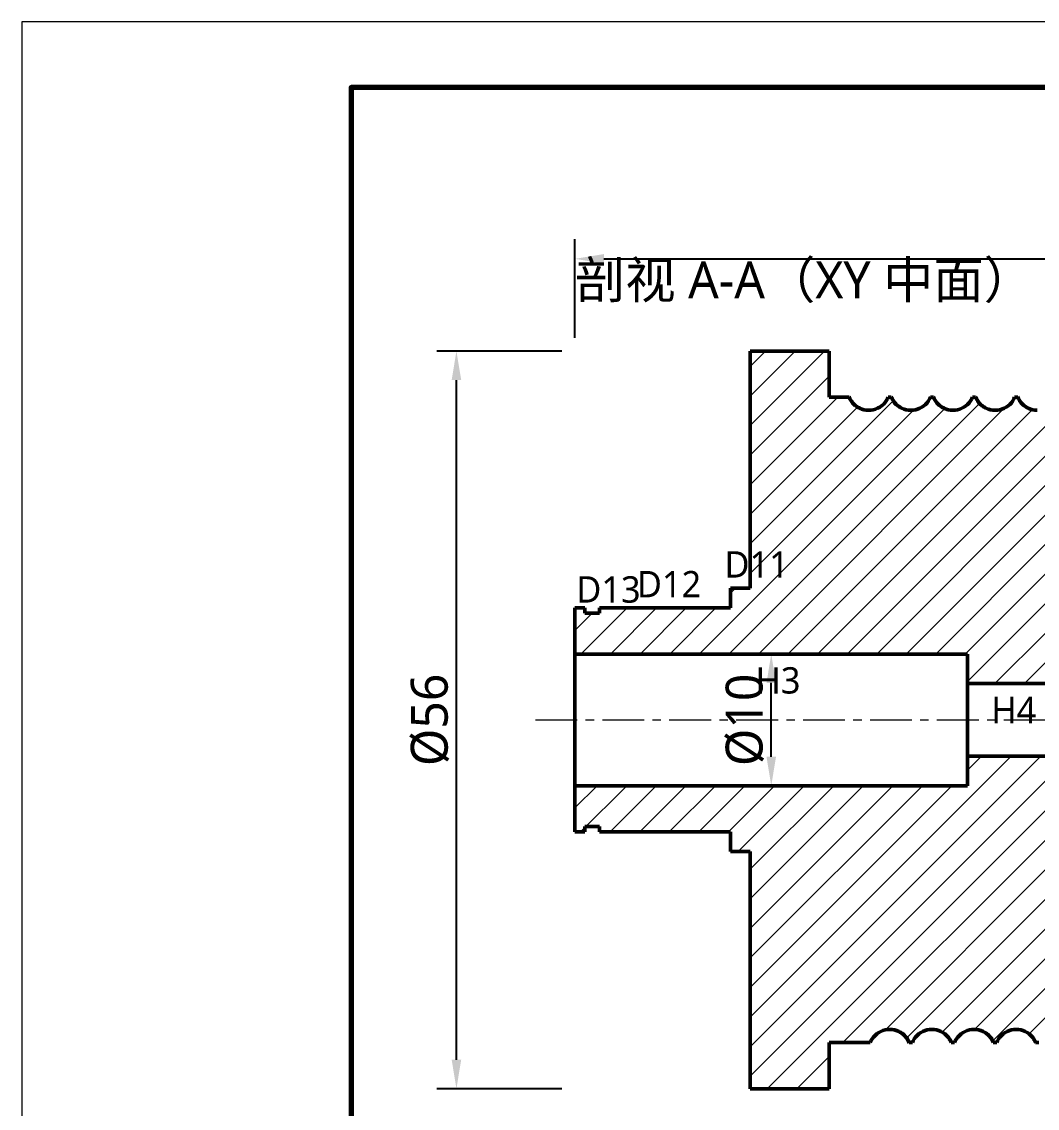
# Model space of a CAD drawing. Header units: millimetres. Extents: x 0 to 420, y 0 to 297.
# Drawn here: x 0 to 77.1, y 214.5 to 297 of the extents above; entities that cross this region are included whole.
import ezdxf

# ---------------------------------------------------------------- set-up
doc = ezdxf.new("R2010")
doc.units = ezdxf.units.MM
doc.linetypes.add('CENTER', pattern=[5.08, 3.175, -0.635, 0.635, -0.635])
for name, color, linetype, lineweight in [('CENTER', 1, 'CENTER', 18), ('DIM', 3, 'CONTINUOUS', 18), ('FRAME', 7, 'CONTINUOUS', 70), ('HATCH', 8, 'CONTINUOUS', 13), ('TEXT', 7, 'CONTINUOUS', 25), ('VISIBLE', 7, 'CONTINUOUS', 50)]:
    doc.layers.add(name, color=color, linetype=linetype, lineweight=lineweight)
doc.styles.add('CJK', font='NotoSansCJK-Regular.ttc')
doc.dimstyles.new('GB', dxfattribs={"dimtxt": 2.8, "dimasz": 2.2, "dimexe": 1.5, "dimexo": 1, "dimgap": 0.6, "dimtad": 1, "dimlfac": 100, "dimzin": 12, "dimdsep": 46, "dimtxsty": 'CJK', "dimcen": 2.5, "dimazin": 3, "dimtfac": 0.5, "dimtmove": 2, "dimatfit": 3})

msp = doc.modelspace()

# ---------------------------------------------------------------- hatches: boundary and pattern name
at = {"layer": 'HATCH'}
h = msp.add_hatch(dxfattribs=at)
h.set_pattern_fill('ANSI31', scale=0.5)
h.paths.add_polyline_path([(131.5, 272), (130.77944, 272), (130.05887, 272), (129.33831, 272), (128.61774, 272), (128.5, 271.39718), (128.5, 270.67661), (128.5, 269.95605), (128.5, 269.23548), (128.5, 268.51492), (127.79435, 268.5), (127.07379, 268.5), (126.47786, 268.30012), (125.99152, 267.77764), (125.32619, 267.51892), (124.61444, 267.57561), (123.99814, 267.93656), (123.58067, 268.5), (123.1098, 268.06073), (122.53574, 267.6359), (121.8342, 267.50333), (121.14502, 267.68932), (120.60554, 268.15672), (120.14051, 268.41872), (119.69987, 267.85679), (119.05834, 267.54257), (118.34372, 267.53913), (117.69956, 267.84848), (117.25447, 268.40713), (116.79185, 268.16691), (116.256, 267.69534), (115.56832, 267.50403), (114.86587, 267.63114), (114.28866, 268.05142), (113.82187, 268.5), (113.40129, 267.94486), (112.78761, 267.57905), (112.07617, 267.51684), (111.40876, 267.77043), (110.91837, 268.28916), (110.46558, 268.27895), (109.9714, 267.76372), (109.30205, 267.5149), (108.59089, 267.58225), (107.9798, 267.95274), (107.55619, 268.5), (107.09319, 268.04275), (106.51306, 267.62671), (105.80976, 267.50468), (105.12348, 267.70094), (104.59101, 268.17641), (104.13063, 268.39633), (103.68139, 267.84074), (103.03455, 267.53696), (102.32017, 267.54577), (101.68108, 267.86453), (101.24459, 268.42952), (100.77732, 268.14722), (100.23446, 267.68371), (99.54388, 267.50268), (98.84318, 267.64033), (98.27206, 268.0694), (97.7974, 268.5), (97.38281, 267.92882), (96.76406, 267.5724), (96.05203, 267.52086), (95.38863, 267.78435), (94.90609, 268.31033), (94.45329, 268.25778), (93.95127, 267.7498), (93.27791, 267.51088), (92.56767, 267.58988), (91.9632, 267.97072), (91.53172, 268.5), (91.07659, 268.02477), (90.49038, 267.61751), (89.78533, 267.50602), (89.10194, 267.71257), (88.57648, 268.1961), (88.1207, 268.37397), (87.66174, 267.8262), (87.01041, 267.53294), (86.29661, 267.55242), (85.66261, 267.88058), (85.2347, 268.45191), (84.76279, 268.12753), (84.21293, 267.67208), (83.51945, 267.50134), (82.8205, 267.64952), (82.25623, 268.08802), (81.77499, 268.49683), (81.36433, 267.91277), (80.74051, 267.56575), (80.02789, 267.52488), (79.36851, 267.79827), (78.89381, 268.3315), (78.44101, 268.23661), (77.93113, 267.7359), (77.25357, 267.50872), (76.54499, 267.59907), (75.94659, 267.9887), (75.50725, 268.5), (75.05998, 268.00679), (74.4677, 267.60832), (73.76089, 267.50737), (73.08041, 267.7242), (72.56194, 268.21579), (72.10842, 268.3528), (71.64161, 267.81228), (70.98627, 267.52892), (70.27306, 267.55907), (69.64413, 267.89662), (69.22482, 268.4743), (68.74826, 268.10783), (68.19139, 267.66046), (67.49501, 267.49999), (66.79861, 267.66038), (66.2417, 268.10771), (65.76511, 268.47444), (65.34585, 267.89672), (64.71695, 267.55911), (64.00375, 267.5289), (63.34838, 267.8122), (62.88152, 268.35267), (62.25533, 268.5), (61.53476, 268.5), (61.3, 268.9858), (61.3, 269.70637), (61.3, 270.42693), (61.3, 271.1475), (61.3, 271.86806), (60.71138, 272), (59.99081, 272), (59.27025, 272), (58.54968, 272), (57.82912, 272), (57.10855, 272), (56.38799, 272), (55.66742, 272), (55.3, 271.64686), (55.3, 270.92629), (55.3, 270.20573), (55.3, 269.48516), (55.3, 268.7646), (55.3, 268.04403), (55.3, 267.32347), (55.3, 266.6029), (55.3, 265.88234), (55.3, 265.16177), (55.3, 264.44121), (55.3, 263.72064), (55.3, 263.00008), (55.3, 262.27951), (55.3, 261.55895), (55.3, 260.83838), (55.3, 260.11782), (55.3, 259.39725), (55.3, 258.67669), (55.3, 257.95612), (55.3, 257.23556), (55.3, 256.51499), (55.3, 255.79443), (55.3, 255.07387), (55.3, 254.3533), (54.93274, 254), (54.21217, 254), (53.8, 253.69161), (53.8, 252.97104), (53.55048, 252.5), (52.82991, 252.5), (52.10935, 252.5), (51.38878, 252.5), (50.66822, 252.5), (49.94765, 252.5), (49.22709, 252.5), (48.50652, 252.5), (47.78596, 252.5), (47.06539, 252.5), (46.34483, 252.5), (45.62426, 252.5), (44.9037, 252.5), (44.18313, 252.5), (43.85, 252.11257), (43.142, 252.1), (42.75, 252.42856), (42.10087, 252.5), (42, 251.88031), (42, 251.15974), (42, 250.43918), (42, 249.71861), (42.00195, 249), (42.72251, 249), (43.44308, 249), (44.16364, 249), (44.88421, 249), (45.60477, 249), (46.32534, 249), (47.0459, 249), (47.76647, 249), (48.48703, 249), (49.2076, 249), (49.92816, 249), (50.64873, 249), (51.36929, 249), (52.08986, 249), (52.81042, 249), (53.53099, 249), (54.25155, 249), (54.97212, 249), (55.69268, 249), (56.41325, 249), (57.13381, 249), (57.85438, 249), (58.57494, 249), (59.29551, 249), (60.01607, 249), (60.73664, 249), (61.4572, 249), (62.17777, 249), (62.89833, 249), (63.6189, 249), (64.33946, 249), (65.06002, 249), (65.78059, 249), (66.50115, 249), (67.22172, 249), (67.94228, 249), (68.66285, 249), (69.38341, 249), (70.10398, 249), (70.82454, 249), (71.54511, 249), (71.8, 248.53433), (71.8, 247.81376), (71.8, 247.0932), (72.17737, 246.75), (72.89793, 246.75), (73.6185, 246.75), (74.33906, 246.75), (75.05963, 246.75), (75.78019, 246.75), (76.50076, 246.75), (77.22132, 246.75), (77.8, 246.89189), (77.8, 247.61245), (77.8, 248.33302), (77.8, 249.05358), (77.8, 249.77415), (77.8, 250.49471), (77.8, 251.21528), (77.8, 251.93584), (77.8, 252.6564), (77.8, 253.37697), (77.8, 254.09753), (77.8, 254.8181), (77.8, 255.53866), (77.8, 256.25923), (77.8, 256.97979), (77.8, 257.70036), (77.8, 258.42092), (77.8, 259.14149), (77.8, 259.86205), (77.8, 260.58262), (77.8, 261.30318), (77.82375, 262), (78.54431, 262), (79.26488, 262), (79.98544, 262), (80.70601, 262), (81.42657, 262), (82.14714, 262), (82.8677, 262), (83.58827, 262), (84.30883, 262), (85.0294, 262), (85.74996, 262), (86.47053, 262), (87.19109, 262), (87.91166, 262), (88.63222, 262), (89.35278, 262), (90.07335, 262), (90.79391, 262), (91.51448, 262), (92.23504, 262), (92.95561, 262), (93.67617, 262), (94.39674, 262), (95.1173, 262), (95.83787, 262), (96.55843, 262), (97.279, 262), (97.99956, 262), (98.72013, 262), (99.44069, 262), (100.16126, 262), (100.88182, 262), (101.60239, 262), (102.32295, 262), (103.04352, 262), (103.76408, 262), (104.48465, 262), (105.20521, 262), (105.92578, 262), (106.64634, 262), (107.36691, 262), (108.08747, 262), (108.80804, 262), (109.5286, 262), (110.24917, 262), (110.96973, 262), (111.69029, 262), (112.41086, 262), (113.13142, 262), (113.85199, 262), (114.57255, 262), (115.29312, 262), (116.01368, 262), (116.73425, 262), (117.45481, 262), (118.17538, 262), (118.89594, 262), (119.61651, 262), (120.33707, 262), (121.05764, 262), (121.7782, 262), (122.49877, 262), (123.21933, 262), (123.81, 261.8701), (123.81, 261.14954), (123.81, 260.42897), (123.81, 259.70841), (123.81, 258.98784), (123.81, 258.26728), (123.81, 257.54671), (123.81, 256.82615), (123.81, 256.10558), (124.42498, 256), (125.14555, 256), (125.86611, 256), (126.58667, 256), (127.30724, 256), (128.0278, 256), (128.74837, 256), (129.46893, 256), (130.1895, 256), (130.91006, 256), (131.63063, 256), (132.35119, 256), (133.07176, 256), (133.79232, 256), (134.51289, 256), (135.23345, 256), (135.95402, 256), (136.67458, 256), (137.39515, 256), (138.11571, 256), (138.83628, 256), (139.55684, 256), (140.27741, 256), (140.99797, 256), (141.71854, 256), (142.3, 256.1391), (142.3, 256.85967), (142.3, 257.58023), (142.3, 258.3008), (142.3, 259.02136), (142.3, 259.74193), (142.3, 260.46249), (142.3, 261.18306), (142.3, 261.90362), (142.3, 262.62418), (142.3, 263.34475), (142.23469, 264), (141.51412, 264), (140.79356, 264), (140.07299, 264), (139.35243, 264), (138.63186, 264), (137.9113, 264), (137.19073, 264), (136.47017, 264), (135.7496, 264), (135.02904, 264), (134.30847, 264), (133.58791, 264), (132.86734, 264), (132.14678, 264), (131.5, 264.07379), (131.5, 264.79435), (131.5, 265.51492), (131.5, 266.23548), (131.5, 266.95605), (131.5, 267.67661), (131.5, 268.39718), (131.5, 269.11774), (131.5, 269.83831), (131.5, 270.55887), (131.5, 271.27944), (131.5, 272)])
h = msp.add_hatch(dxfattribs=at)
h.set_pattern_fill('ANSI31', scale=0.5)
h.paths.add_polyline_path([(128.5, 216), (129.22057, 216), (129.94114, 216), (130.6617, 216), (131.38227, 216), (131.5, 216.60284), (131.5, 217.32341), (131.5, 218.04398), (131.5, 218.76454), (131.5, 219.48511), (131.5, 220.20568), (131.5, 220.92625), (131.5, 221.64681), (131.5, 222.36738), (131.5, 223.08795), (131.5, 223.80852), (132.02909, 224), (132.74965, 224), (133.47022, 224), (134.19079, 224), (134.91136, 224), (135.63193, 224), (136.35249, 224), (137.07306, 224), (137.79363, 224), (138.5142, 224), (139.23476, 224), (139.95533, 224), (140.6759, 224), (141.39647, 224), (142.11704, 224), (142.3, 224.5376), (142.3, 225.25817), (142.3, 225.97874), (142.3, 226.69931), (142.3, 227.41988), (142.3, 228.14044), (142.3, 228.86101), (142.3, 229.58158), (142.3, 230.30215), (142.3, 231.02271), (142.3, 231.74328), (141.83615, 232), (141.11558, 232), (140.39501, 232), (139.67445, 232), (138.95388, 232), (138.23331, 232), (137.51274, 232), (136.79217, 232), (136.07161, 232), (135.35104, 232), (134.63047, 232), (133.9099, 232), (133.18934, 232), (132.46877, 232), (131.7482, 232), (131.02763, 232), (130.30706, 232), (129.5865, 232), (128.86593, 232), (128.14536, 232), (127.42479, 232), (126.70422, 232), (125.98366, 232), (125.26309, 232), (124.54252, 232), (123.82195, 232), (123.81, 231.29139), (123.81, 230.57082), (123.81, 229.85025), (123.81, 229.12968), (123.81, 228.40911), (123.81, 227.68855), (123.81, 226.96798), (123.81, 226.24741), (123.33684, 226), (122.61627, 226), (121.89571, 226), (121.17514, 226), (120.45457, 226), (119.734, 226), (119.01344, 226), (118.29287, 226), (117.5723, 226), (116.85173, 226), (116.13116, 226), (115.4106, 226), (114.69003, 226), (113.96946, 226), (113.24889, 226), (112.52832, 226), (111.80776, 226), (111.08719, 226), (110.36662, 226), (109.64605, 226), (108.92549, 226), (108.20492, 226), (107.48435, 226), (106.76378, 226), (106.04321, 226), (105.32265, 226), (104.60208, 226), (103.88151, 226), (103.16094, 226), (102.44037, 226), (101.71981, 226), (100.99924, 226), (100.27867, 226), (99.5581, 226), (98.83754, 226), (98.11697, 226), (97.3964, 226), (96.67583, 226), (95.95526, 226), (95.2347, 226), (94.51413, 226), (93.79356, 226), (93.07299, 226), (92.35242, 226), (91.63186, 226), (90.91129, 226), (90.19072, 226), (89.47015, 226), (88.74959, 226), (88.02902, 226), (87.30845, 226), (86.58788, 226), (85.86731, 226), (85.14675, 226), (84.42618, 226), (83.70561, 226), (82.98504, 226), (82.26447, 226), (81.54391, 226), (80.82334, 226), (80.10277, 226), (79.3822, 226), (78.66164, 226), (77.94107, 226), (77.8, 226.5795), (77.8, 227.30007), (77.8, 228.02064), (77.8, 228.7412), (77.8, 229.46177), (77.8, 230.18234), (77.8, 230.90291), (77.8, 231.62348), (77.8, 232.34404), (77.8, 233.06461), (77.8, 233.78518), (77.8, 234.50575), (77.8, 235.22631), (77.8, 235.94688), (77.8, 236.66745), (77.8, 237.38802), (77.8, 238.10859), (77.8, 238.82915), (77.8, 239.54972), (77.8, 240.27029), (77.8, 240.99086), (77.33857, 241.25), (76.61801, 241.25), (75.89744, 241.25), (75.17687, 241.25), (74.4563, 241.25), (73.73574, 241.25), (73.01517, 241.25), (72.2946, 241.25), (71.8, 241.02403), (71.8, 240.30346), (71.8, 239.5829), (71.66233, 239), (70.94176, 239), (70.22119, 239), (69.50062, 239), (68.78006, 239), (68.05949, 239), (67.33892, 239), (66.61835, 239), (65.89779, 239), (65.17722, 239), (64.45665, 239), (63.73608, 239), (63.01551, 239), (62.29495, 239), (61.57438, 239), (60.85381, 239), (60.13324, 239), (59.41267, 239), (58.69211, 239), (57.97154, 239), (57.25097, 239), (56.5304, 239), (55.80984, 239), (55.08927, 239), (54.3687, 239), (53.64813, 239), (52.92756, 239), (52.207, 239), (51.48643, 239), (50.76586, 239), (50.04529, 239), (49.32472, 239), (48.60416, 239), (47.88359, 239), (47.16302, 239), (46.44245, 239), (45.72189, 239), (45.00132, 239), (44.28075, 239), (43.56018, 239), (42.83961, 239), (42.11905, 239), (42, 238.39848), (42, 237.67791), (42, 236.95734), (42, 236.23677), (42, 235.51621), (42.70436, 235.5), (43.02493, 235.9), (43.7455, 235.9), (44.06606, 235.5), (44.78663, 235.5), (45.5072, 235.5), (46.22777, 235.5), (46.94834, 235.5), (47.6689, 235.5), (48.38947, 235.5), (49.11004, 235.5), (49.83061, 235.5), (50.55118, 235.5), (51.27174, 235.5), (51.99231, 235.5), (52.71288, 235.5), (53.43345, 235.5), (53.8, 235.14599), (53.8, 234.42542), (54.09515, 234), (54.81572, 234), (55.3, 233.76371), (55.3, 233.04315), (55.3, 232.32258), (55.3, 231.60201), (55.3, 230.88144), (55.3, 230.16087), (55.3, 229.44031), (55.3, 228.71974), (55.3, 227.99917), (55.3, 227.2786), (55.3, 226.55804), (55.3, 225.83747), (55.3, 225.1169), (55.3, 224.39633), (55.3, 223.67576), (55.3, 222.9552), (55.3, 222.23463), (55.3, 221.51406), (55.3, 220.79349), (55.3, 220.07292), (55.3, 219.35236), (55.3, 218.63179), (55.3, 217.91122), (55.3, 217.19065), (55.3, 216.47009), (55.55048, 216), (56.27105, 216), (56.99162, 216), (57.71219, 216), (58.43275, 216), (59.15332, 216), (59.87389, 216), (60.59446, 216), (61.3, 216.01503), (61.3, 216.73559), (61.3, 217.45616), (61.3, 218.17673), (61.3, 218.8973), (61.41786, 219.5), (62.13843, 219.5), (62.859, 219.5), (63.57957, 219.5), (64.30014, 219.5), (64.74175, 220.0061), (65.33838, 220.39829), (66.04645, 220.49172), (66.72485, 220.26754), (67.23744, 219.7696), (67.6902, 219.66234), (68.1626, 220.19769), (68.82081, 220.47399), (69.5336, 220.43624), (70.15892, 220.09198), (70.5721, 219.50977), (71.05194, 219.90622), (71.61381, 220.34781), (72.31224, 220.49911), (73.00658, 220.33139), (73.55851, 219.87833), (74.03177, 219.54149), (74.45712, 220.11471), (75.08962, 220.44565), (75.80325, 220.46829), (76.45577, 220.17797), (76.91706, 219.63235), (77.37213, 219.79806), (77.89551, 220.284), (78.57803, 220.49362), (79.28361, 220.38528), (79.87164, 219.98064), (80.32439, 219.5), (80.75821, 220.02392), (81.36086, 220.40741), (82.07066, 220.49037), (82.74523, 220.25443), (83.24961, 219.74862), (83.70237, 219.68332), (84.18255, 220.21149), (84.84473, 220.47797), (85.55695, 220.42965), (86.17723, 220.07607), (86.58998, 219.5), (87.06701, 219.92518), (87.63629, 220.35692), (88.33646, 220.49777), (89.02792, 220.31987), (89.57291, 219.85881), (90.04156, 219.56368), (90.47543, 220.13061), (91.11297, 220.45224), (91.82718, 220.46431), (92.47572, 220.16417), (92.92761, 219.61055), (93.38654, 219.81758), (93.91686, 220.29553), (94.60225, 220.49495), (95.30609, 220.37617), (95.88809, 219.96282), (96.34865, 219.5), (96.77466, 220.04174), (97.38361, 220.41574), (98.09459, 220.48639), (98.76518, 220.24063), (99.26178, 219.72764), (99.71454, 219.7043), (100.2025, 220.22528), (100.86866, 220.48196), (101.58029, 220.42307), (102.19555, 220.06017), (102.61424, 219.5), (103.08347, 219.943), (103.65877, 220.36603), (104.36068, 220.49644), (105.04927, 220.30834), (105.58731, 219.83929), (106.05136, 219.58587), (106.49375, 220.14651), (107.13631, 220.45883), (107.85093, 220.45957), (108.49406, 220.1483), (108.93741, 219.58836), (109.40094, 219.8371), (109.9382, 220.30705), (110.62647, 220.49629), (111.32857, 220.36705), (111.90455, 219.945), (112.3729, 219.5), (112.79226, 220.05838), (113.40695, 220.42233), (114.11852, 220.48241), (114.78513, 220.22683), (115.27395, 219.70665), (115.72672, 219.72528), (116.22245, 220.23908), (116.89259, 220.48594), (117.60364, 220.41648), (118.21335, 220.04374), (118.63849, 219.5), (119.09992, 219.96082), (119.68125, 220.37514), (120.3849, 220.4951), (121.07061, 220.29682), (121.60171, 219.81977), (122.06115, 219.60806), (122.51206, 220.16242), (123.16, 220.46386), (123.87428, 220.45298), (124.51238, 220.1324), (124.9472, 219.56617), (125.41534, 219.85662), (125.95955, 220.31857), (126.65069, 220.49762), (127.35105, 220.35794), (127.92101, 219.92718), (128.39716, 219.5), (128.5, 218.88227), (128.5, 218.1617), (128.5, 217.44114), (128.5, 216.72057), (128.5, 216)])

# ---------------------------------------------------------------- linework, layer by layer
at = {"layer": 'CENTER'}
msp.add_line((39, 244), (145.3, 244), dxfattribs=at)
at = {"layer": 'FRAME', "lineweight": 18}
msp.add_lwpolyline([(0, 0), (420, 0), (420, 297), (0, 297)], close=True, dxfattribs=at)
at = {"layer": 'FRAME'}
msp.add_lwpolyline([(25, 5), (415, 5), (415, 292), (25, 292)], close=True, dxfattribs=at)
at = {"layer": 'VISIBLE'}
for points in [[(55.3, 272), (61.3, 272)], [(55.3, 272), (55.3, 254)], [(61.3, 272), (61.3, 268.5)], [(61.3, 268.5), (62.81348, 268.5)], [(62.81348, 268.5), (62.83744, 268.47289)], [(62.81348, 268.5), (62.86892, 268.3744)], [(62.84721, 268.45077), (62.83744, 268.47289)], [(62.84721, 268.45077), (62.88964, 268.35985)], [(62.86892, 268.3744), (62.88964, 268.35985)], [(62.86892, 268.3744), (62.9572, 268.22223)], [(62.88964, 268.35985), (62.89668, 268.34898)], [(62.91998, 268.30222), (62.89668, 268.34898)], [(62.91998, 268.30222), (62.97434, 268.21416)], [(62.9572, 268.22223), (62.97434, 268.21416)], [(62.9572, 268.22223), (63.06165, 268.08066)], [(62.97434, 268.21416), (62.97963, 268.20898)], [(63.02428, 268.14117), (62.97963, 268.20898)], [(63.02428, 268.14117), (63.07331, 268.07435)], [(63.06165, 268.08066), (63.07331, 268.07435)], [(63.06165, 268.08066), (63.18102, 267.95142)], [(65.40884, 267.95142), (65.52821, 268.08066)], [(65.52821, 268.08066), (65.63267, 268.22223)], [(65.63267, 268.22223), (65.72095, 268.3744)], [(65.72095, 268.3744), (65.77639, 268.5)], [(65.77639, 268.5), (66.01348, 268.5)], [(66.01348, 268.5), (66.03744, 268.47289)], [(66.01348, 268.5), (66.06892, 268.3744)], [(66.04721, 268.45077), (66.03744, 268.47289)], [(66.04721, 268.45077), (66.08964, 268.35985)], [(66.06892, 268.3744), (66.08964, 268.35985)], [(66.06892, 268.3744), (66.1572, 268.22223)], [(66.08964, 268.35985), (66.09668, 268.34898)], [(66.11998, 268.30222), (66.09668, 268.34898)], [(66.11998, 268.30222), (66.17434, 268.21416)], [(66.1572, 268.22223), (66.17434, 268.21416)], [(66.1572, 268.22223), (66.26165, 268.08066)], [(66.17434, 268.21416), (66.17963, 268.20898)], [(66.22428, 268.14117), (66.17963, 268.20898)], [(66.22428, 268.14117), (66.27331, 268.07435)], [(66.26165, 268.08066), (66.27331, 268.07435)], [(66.26165, 268.08066), (66.38102, 267.95142)], [(68.60884, 267.95142), (68.72821, 268.08066)], [(68.72821, 268.08066), (68.83267, 268.22223)], [(68.83267, 268.22223), (68.92095, 268.3744)], [(68.92095, 268.3744), (68.97639, 268.5)], [(68.97639, 268.5), (69.21348, 268.5)], [(69.21348, 268.5), (69.23744, 268.47289)], [(69.21348, 268.5), (69.26892, 268.3744)], [(69.24721, 268.45077), (69.23744, 268.47289)], [(69.24721, 268.45077), (69.28964, 268.35985)], [(69.26892, 268.3744), (69.28964, 268.35985)], [(69.26892, 268.3744), (69.3572, 268.22223)], [(69.28964, 268.35985), (69.29668, 268.34898)], [(69.31998, 268.30222), (69.29668, 268.34898)], [(69.31998, 268.30222), (69.37434, 268.21416)], [(69.3572, 268.22223), (69.37434, 268.21416)], [(69.3572, 268.22223), (69.46165, 268.08066)], [(69.37434, 268.21416), (69.37963, 268.20898)], [(69.42428, 268.14117), (69.37963, 268.20898)], [(69.42428, 268.14117), (69.47331, 268.07435)], [(69.46165, 268.08066), (69.47331, 268.07435)], [(69.46165, 268.08066), (69.58102, 267.95142)], [(71.80884, 267.95142), (71.92821, 268.08066)], [(71.92821, 268.08066), (72.03267, 268.22223)], [(72.03267, 268.22223), (72.12095, 268.3744)], [(72.12095, 268.3744), (72.17639, 268.5)], [(72.17639, 268.5), (72.41348, 268.5)], [(72.41348, 268.5), (72.43744, 268.47289)], [(72.41348, 268.5), (72.46892, 268.3744)], [(72.44721, 268.45077), (72.43744, 268.47289)], [(72.44721, 268.45077), (72.48964, 268.35985)], [(72.46892, 268.3744), (72.48964, 268.35985)], [(72.46892, 268.3744), (72.5572, 268.22223)], [(72.48964, 268.35985), (72.49668, 268.34898)], [(72.51998, 268.30222), (72.49668, 268.34898)], [(72.51998, 268.30222), (72.57434, 268.21416)], [(72.5572, 268.22223), (72.57434, 268.21416)], [(72.5572, 268.22223), (72.66165, 268.08066)], [(72.57434, 268.21416), (72.57963, 268.20898)], [(72.62428, 268.14117), (72.57963, 268.20898)], [(72.62428, 268.14117), (72.67331, 268.07435)], [(72.66165, 268.08066), (72.67331, 268.07435)], [(72.66165, 268.08066), (72.78102, 267.95142)], [(75.00884, 267.95142), (75.12821, 268.08066)], [(75.12821, 268.08066), (75.23267, 268.22223)], [(75.23267, 268.22223), (75.32095, 268.3744)], [(75.32095, 268.3744), (75.37639, 268.5)], [(75.37639, 268.5), (75.61348, 268.5)], [(75.61348, 268.5), (75.63744, 268.47289)], [(75.61348, 268.5), (75.66892, 268.3744)], [(75.64721, 268.45077), (75.63744, 268.47289)], [(75.64721, 268.45077), (75.68964, 268.35985)], [(75.66892, 268.3744), (75.68964, 268.35985)], [(75.66892, 268.3744), (75.7572, 268.22223)], [(75.68964, 268.35985), (75.69668, 268.34898)], [(75.71998, 268.30222), (75.69668, 268.34898)], [(75.71998, 268.30222), (75.77434, 268.21416)], [(75.7572, 268.22223), (75.77434, 268.21416)], [(75.7572, 268.22223), (75.86165, 268.08066)], [(75.77434, 268.21416), (75.77963, 268.20898)], [(75.82428, 268.14117), (75.77963, 268.20898)], [(75.82428, 268.14117), (75.87331, 268.07435)], [(75.86165, 268.08066), (75.87331, 268.07435)], [(75.86165, 268.08066), (75.98102, 267.95142)], [(63.14516, 267.99658), (63.07331, 268.07435)], [(63.14516, 267.99658), (63.19042, 267.94734)], [(63.18102, 267.95142), (63.19042, 267.94734)], [(63.18102, 267.95142), (63.31386, 267.83607)], [(63.28072, 267.86893), (63.19042, 267.94734)], [(63.28072, 267.86893), (63.32138, 267.83347)], [(63.31386, 267.83607), (63.32138, 267.83347)], [(63.31386, 267.83607), (63.45855, 267.736)], [(63.42909, 267.75898), (63.32138, 267.83347)], [(63.42909, 267.75898), (63.46445, 267.7344)], [(63.45855, 267.736), (63.46445, 267.7344)], [(63.45855, 267.736), (63.61336, 267.65242)], [(63.58831, 267.66754), (63.46445, 267.7344)], [(63.58831, 267.66754), (63.6178, 267.65152)], [(63.61336, 267.65242), (63.6178, 267.65152)], [(63.61336, 267.65242), (63.77641, 267.58634)], [(63.75635, 267.59537), (63.6178, 267.65152)], [(63.75635, 267.59537), (63.77951, 267.5859)], [(63.77641, 267.58634), (63.77951, 267.5859)], [(63.77641, 267.58634), (63.94573, 267.53856)], [(63.9311, 267.54312), (63.77951, 267.5859)], [(63.9311, 267.54312), (63.94756, 267.53841)], [(63.94573, 267.53856), (63.94756, 267.53841)], [(63.94573, 267.53856), (64.11927, 267.50966)], [(64.11038, 267.51129), (63.94756, 267.53841)], [(64.11038, 267.51129), (64.11987, 267.50964)], [(64.11927, 267.50966), (64.11987, 267.50964)], [(64.11927, 267.50966), (64.29493, 267.49999)], [(64.29197, 267.50017), (64.11987, 267.50964)], [(64.29493, 267.49999), (64.4706, 267.50966)], [(64.4706, 267.50966), (64.64414, 267.53856)], [(64.64414, 267.53856), (64.81345, 267.58634)], [(64.81345, 267.58634), (64.9765, 267.65242)], [(64.9765, 267.65242), (65.13131, 267.736)], [(65.13131, 267.736), (65.27601, 267.83607)], [(65.27601, 267.83607), (65.40884, 267.95142)], [(66.34516, 267.99658), (66.27331, 268.07435)], [(66.34516, 267.99658), (66.39042, 267.94734)], [(66.38102, 267.95142), (66.39042, 267.94734)], [(66.38102, 267.95142), (66.51386, 267.83607)], [(66.48072, 267.86893), (66.39042, 267.94734)], [(66.48072, 267.86893), (66.52138, 267.83347)], [(66.51386, 267.83607), (66.52138, 267.83347)], [(66.51386, 267.83607), (66.65855, 267.736)], [(66.62909, 267.75898), (66.52138, 267.83347)], [(66.62909, 267.75898), (66.66445, 267.7344)], [(66.65855, 267.736), (66.66445, 267.7344)], [(66.65855, 267.736), (66.81336, 267.65242)], [(66.78831, 267.66754), (66.66445, 267.7344)], [(66.78831, 267.66754), (66.8178, 267.65152)], [(66.81336, 267.65242), (66.8178, 267.65152)], [(66.81336, 267.65242), (66.97641, 267.58634)], [(66.95635, 267.59537), (66.8178, 267.65152)], [(66.95635, 267.59537), (66.97951, 267.5859)], [(66.97641, 267.58634), (66.97951, 267.5859)], [(66.97641, 267.58634), (67.14573, 267.53856)], [(67.1311, 267.54312), (66.97951, 267.5859)], [(67.1311, 267.54312), (67.14756, 267.53841)], [(67.14573, 267.53856), (67.14756, 267.53841)], [(67.14573, 267.53856), (67.31927, 267.50966)], [(67.31038, 267.51129), (67.14756, 267.53841)], [(67.31038, 267.51129), (67.31987, 267.50964)], [(67.31927, 267.50966), (67.31987, 267.50964)], [(67.31927, 267.50966), (67.49493, 267.49999)], [(67.49197, 267.50017), (67.31987, 267.50964)], [(67.49493, 267.49999), (67.6706, 267.50966)], [(67.6706, 267.50966), (67.84414, 267.53856)], [(67.84414, 267.53856), (68.01345, 267.58634)], [(68.01345, 267.58634), (68.1765, 267.65242)], [(68.1765, 267.65242), (68.33131, 267.736)], [(68.33131, 267.736), (68.47601, 267.83607)], [(68.47601, 267.83607), (68.60884, 267.95142)], [(69.54516, 267.99658), (69.47331, 268.07435)], [(69.54516, 267.99658), (69.59042, 267.94734)], [(69.58102, 267.95142), (69.59042, 267.94734)], [(69.58102, 267.95142), (69.71386, 267.83607)], [(69.68072, 267.86893), (69.59042, 267.94734)], [(69.68072, 267.86893), (69.72138, 267.83347)], [(69.71386, 267.83607), (69.72138, 267.83347)], [(69.71386, 267.83607), (69.85855, 267.736)], [(69.82909, 267.75898), (69.72138, 267.83347)], [(69.82909, 267.75898), (69.86445, 267.7344)], [(69.85855, 267.736), (69.86445, 267.7344)], [(69.85855, 267.736), (70.01336, 267.65242)], [(69.98831, 267.66754), (69.86445, 267.7344)], [(69.98831, 267.66754), (70.0178, 267.65152)], [(70.01336, 267.65242), (70.0178, 267.65152)], [(70.01336, 267.65242), (70.17641, 267.58634)], [(70.15635, 267.59537), (70.0178, 267.65152)], [(70.15635, 267.59537), (70.17951, 267.5859)], [(70.17641, 267.58634), (70.17951, 267.5859)], [(70.17641, 267.58634), (70.34573, 267.53856)], [(70.3311, 267.54312), (70.17951, 267.5859)], [(70.3311, 267.54312), (70.34756, 267.53841)], [(70.34573, 267.53856), (70.34756, 267.53841)], [(70.34573, 267.53856), (70.51927, 267.50966)], [(70.51038, 267.51129), (70.34756, 267.53841)], [(70.51038, 267.51129), (70.51987, 267.50964)], [(70.51927, 267.50966), (70.51987, 267.50964)], [(70.51927, 267.50966), (70.69493, 267.49999)], [(70.69197, 267.50017), (70.51987, 267.50964)], [(70.69493, 267.49999), (70.8706, 267.50966)], [(70.8706, 267.50966), (71.04414, 267.53856)], [(71.04414, 267.53856), (71.21345, 267.58634)], [(71.21345, 267.58634), (71.3765, 267.65242)], [(71.3765, 267.65242), (71.53131, 267.736)], [(71.53131, 267.736), (71.67601, 267.83607)], [(71.67601, 267.83607), (71.80884, 267.95142)], [(72.74516, 267.99658), (72.67331, 268.07435)], [(72.74516, 267.99658), (72.79042, 267.94734)], [(72.78102, 267.95142), (72.79042, 267.94734)], [(72.78102, 267.95142), (72.91386, 267.83607)], [(72.88072, 267.86893), (72.79042, 267.94734)], [(72.88072, 267.86893), (72.92138, 267.83347)], [(72.91386, 267.83607), (72.92138, 267.83347)], [(72.91386, 267.83607), (73.05855, 267.736)], [(73.02909, 267.75898), (72.92138, 267.83347)], [(73.02909, 267.75898), (73.06445, 267.7344)], [(73.05855, 267.736), (73.06445, 267.7344)], [(73.05855, 267.736), (73.21336, 267.65242)], [(73.18831, 267.66754), (73.06445, 267.7344)], [(73.18831, 267.66754), (73.2178, 267.65152)], [(73.21336, 267.65242), (73.2178, 267.65152)], [(73.21336, 267.65242), (73.37641, 267.58634)], [(73.35635, 267.59537), (73.2178, 267.65152)], [(73.35635, 267.59537), (73.37951, 267.5859)], [(73.37641, 267.58634), (73.37951, 267.5859)], [(73.37641, 267.58634), (73.54573, 267.53856)], [(73.5311, 267.54312), (73.37951, 267.5859)], [(73.5311, 267.54312), (73.54756, 267.53841)], [(73.54573, 267.53856), (73.54756, 267.53841)], [(73.54573, 267.53856), (73.71927, 267.50966)], [(73.71038, 267.51129), (73.54756, 267.53841)], [(73.71038, 267.51129), (73.71987, 267.50964)], [(73.71927, 267.50966), (73.71987, 267.50964)], [(73.71927, 267.50966), (73.89493, 267.49999)], [(73.89197, 267.50017), (73.71987, 267.50964)], [(73.89493, 267.49999), (74.0706, 267.50966)], [(74.0706, 267.50966), (74.24414, 267.53856)], [(74.24414, 267.53856), (74.41345, 267.58634)], [(74.41345, 267.58634), (74.5765, 267.65242)], [(74.5765, 267.65242), (74.73131, 267.736)], [(74.73131, 267.736), (74.87601, 267.83607)], [(74.87601, 267.83607), (75.00884, 267.95142)], [(75.94516, 267.99658), (75.87331, 268.07435)], [(75.94516, 267.99658), (75.99042, 267.94734)], [(75.98102, 267.95142), (75.99042, 267.94734)], [(75.98102, 267.95142), (76.11386, 267.83607)], [(76.08072, 267.86893), (75.99042, 267.94734)], [(76.08072, 267.86893), (76.12138, 267.83347)], [(76.11386, 267.83607), (76.12138, 267.83347)], [(76.11386, 267.83607), (76.25855, 267.736)], [(76.22909, 267.75898), (76.12138, 267.83347)], [(76.22909, 267.75898), (76.26445, 267.7344)], [(76.25855, 267.736), (76.26445, 267.7344)], [(76.25855, 267.736), (76.41336, 267.65242)], [(76.38831, 267.66754), (76.26445, 267.7344)], [(76.38831, 267.66754), (76.4178, 267.65152)], [(76.41336, 267.65242), (76.4178, 267.65152)], [(76.41336, 267.65242), (76.57641, 267.58634)], [(76.55635, 267.59537), (76.4178, 267.65152)], [(76.55635, 267.59537), (76.57951, 267.5859)], [(76.57641, 267.58634), (76.57951, 267.5859)], [(76.57641, 267.58634), (76.74573, 267.53856)], [(76.7311, 267.54312), (76.57951, 267.5859)], [(76.7311, 267.54312), (76.74756, 267.53841)], [(76.74573, 267.53856), (76.74756, 267.53841)], [(76.74573, 267.53856), (76.91927, 267.50966)], [(76.91038, 267.51129), (76.74756, 267.53841)], [(76.91038, 267.51129), (76.91987, 267.50964)], [(76.91927, 267.50966), (76.91987, 267.50964)], [(76.91927, 267.50966), (77.09493, 267.49999)], [(77.09197, 267.50017), (76.91987, 267.50964)], [(53.8, 254), (55.3, 254)], [(53.8, 254), (53.8, 252.5)], [(42, 252.5), (42.75, 252.5)], [(42, 252.5), (42, 249)], [(42.75, 252.5), (42.75, 252.1)], [(43.85, 252.5), (53.8, 252.5)], [(43.85, 252.5), (43.85, 252.1)], [(42.75, 252.1), (43.85, 252.1)], [(42, 249), (42, 248.98602)], [(42, 249), (71.8, 249)], [(42, 248.98602), (42, 248.94415)], [(42, 248.94415), (42, 248.87464)], [(42, 248.87464), (42, 248.77786)], [(42, 248.77786), (42, 248.65437)], [(42, 248.65437), (42, 248.50484)], [(42, 248.50484), (42, 248.33013)], [(42, 248.33013), (42, 248.13119)], [(71.8, 249), (71.8, 246.75)], [(42, 248.13119), (42, 247.90916)], [(42, 247.90916), (42, 247.66526)], [(42, 247.66526), (42, 247.40086)], [(42, 247.40086), (42, 247.11745)], [(42, 247.11745), (42, 246.8166)], [(42, 246.8166), (42, 246.5)], [(71.8, 246.5599), (71.8, 246.75)], [(71.8, 246.75), (71.8, 246.74231)], [(71.8, 246.75), (77.8, 246.75)], [(71.8, 246.74231), (71.8, 246.71928)], [(71.8, 246.71928), (71.8, 246.68105)], [(71.8, 246.68105), (71.8, 246.62783)], [(42, 246.5), (42, 246.16942)], [(42, 246.16942), (42, 245.82671)], [(42, 245.82671), (42, 245.47378)], [(71.8, 246.62783), (71.8, 246.5599)], [(71.8, 246.5599), (71.8, 246.47766)], [(71.8, 246.27216), (71.8, 246.47766)], [(71.8, 246.47766), (71.8, 246.38157)], [(71.8, 246.38157), (71.8, 246.27216)], [(71.8, 246.27216), (71.8, 246.15004)], [(71.8, 245.87048), (71.8, 246.15004)], [(71.8, 246.15004), (71.8, 246.01589)], [(71.8, 246.01589), (71.8, 245.87048)], [(71.8, 245.87048), (71.8, 245.7146)], [(42, 245.47378), (42, 245.1126)], [(42, 245.1126), (42, 244.74521)], [(71.8, 245.54913), (71.8, 245.7146)], [(71.8, 245.7146), (71.8, 245.54913)], [(71.8, 245.54913), (71.8, 245.375)], [(71.8, 245.19318), (71.8, 245.375)], [(71.8, 245.375), (71.8, 245.19318)], [(71.8, 245.19318), (71.8, 245.00469)], [(71.8, 244.81058), (71.8, 245.00469)], [(71.8, 245.00469), (71.8, 244.81058)], [(42, 244.74521), (42, 244.37365)], [(42, 244.37365), (42, 244)], [(71.8, 244.81058), (71.8, 244.61193)], [(71.8, 244.40987), (71.8, 244.61193)], [(71.8, 244.61193), (71.8, 244.40987)], [(71.8, 244.40987), (71.8, 244.20551)], [(71.8, 244.20551), (71.8, 244)], [(42, 244), (42, 243.62635)], [(42, 243.62635), (42, 243.25479)], [(71.8, 244), (71.8, 243.79449)], [(71.8, 243.79449), (71.8, 243.59013)], [(71.8, 243.38807), (71.8, 243.59013)], [(71.8, 243.59013), (71.8, 243.38807)], [(71.8, 243.38807), (71.8, 243.18942)], [(42, 243.25479), (42, 242.8874)], [(42, 242.8874), (42, 242.52622)], [(42, 242.52622), (42, 242.17329)], [(71.8, 242.99531), (71.8, 243.18942)], [(71.8, 243.18942), (71.8, 242.99531)], [(71.8, 242.99531), (71.8, 242.80682)], [(71.8, 242.625), (71.8, 242.80682)], [(71.8, 242.80682), (71.8, 242.625)], [(71.8, 242.625), (71.8, 242.45087)], [(42, 242.17329), (42, 241.83058)], [(42, 241.83058), (42, 241.5)], [(71.8, 242.2854), (71.8, 242.45087)], [(71.8, 242.45087), (71.8, 242.2854)], [(71.8, 242.2854), (71.8, 242.12952)], [(71.8, 241.84996), (71.8, 242.12952)], [(71.8, 242.12952), (71.8, 241.98411)], [(71.8, 241.98411), (71.8, 241.84996)], [(71.8, 241.84996), (71.8, 241.72784)], [(71.8, 241.52234), (71.8, 241.72784)], [(71.8, 241.72784), (71.8, 241.61843)], [(42, 241.5), (42, 241.1834)], [(42, 241.1834), (42, 240.88255)], [(42, 240.88255), (42, 240.59914)], [(71.8, 241.61843), (71.8, 241.52234)], [(71.8, 241.52234), (71.8, 241.4401)], [(71.8, 241.25), (71.8, 241.4401)], [(71.8, 241.4401), (71.8, 241.37217)], [(71.8, 241.37217), (71.8, 241.31895)], [(71.8, 241.31895), (71.8, 241.28072)], [(71.8, 241.28072), (71.8, 241.25769)], [(71.8, 241.25769), (71.8, 241.25)], [(77.8, 241.25), (71.8, 241.25)], [(71.8, 241.25), (71.8, 239)], [(42, 240.59914), (42, 240.33474)], [(42, 240.33474), (42, 240.09084)], [(42, 240.09084), (42, 239.86881)], [(42, 239.86881), (42, 239.66987)], [(42, 239.66987), (42, 239.49516)], [(42, 239.49516), (42, 239.34563)], [(42, 239.34563), (42, 239.22214)], [(42, 239.22214), (42, 239.12536)], [(42, 239.12536), (42, 239.05585)], [(42, 239.05585), (42, 239.01398)], [(42, 239.01398), (42, 239)], [(71.8, 239), (42, 239)], [(42, 239), (42, 235.5)], [(42.75, 235.5), (42, 235.5)], [(42.75, 235.9), (42.75, 235.5)], [(43.85, 235.9), (42.75, 235.9)], [(43.85, 235.9), (43.85, 235.5)], [(53.8, 235.5), (43.85, 235.5)], [(53.8, 235.5), (53.8, 234)], [(55.3, 234), (53.8, 234)], [(55.3, 234), (55.3, 216)], [(64.91386, 220.16398), (65.05855, 220.26405)], [(65.05855, 220.26405), (65.21336, 220.34763)], [(65.21336, 220.34763), (65.37641, 220.41371)], [(65.37641, 220.41371), (65.54573, 220.46149)], [(65.54573, 220.46149), (65.71927, 220.49039)], [(65.71927, 220.49039), (65.89493, 220.50006)], [(66.06612, 220.49062), (65.89478, 220.50005)], [(65.89493, 220.50006), (66.0706, 220.49039)], [(66.06612, 220.49062), (66.06876, 220.49044)], [(66.06876, 220.49044), (66.0706, 220.49039)], [(66.23077, 220.46356), (66.06876, 220.49044)], [(66.0706, 220.49039), (66.24414, 220.46149)], [(66.23077, 220.46356), (66.24103, 220.46192)], [(66.24103, 220.46192), (66.24414, 220.46149)], [(66.39162, 220.41943), (66.24103, 220.46192)], [(66.24414, 220.46149), (66.41346, 220.41371)], [(66.39162, 220.41943), (66.409, 220.41461)], [(66.409, 220.41461), (66.41346, 220.41371)], [(66.45711, 220.39511), (66.409, 220.41461)], [(66.41346, 220.41371), (66.5765, 220.34763)], [(66.45711, 220.39511), (66.57059, 220.34923)], [(66.57059, 220.34923), (66.5765, 220.34763)], [(66.6648, 220.29836), (66.57059, 220.34923)], [(66.5765, 220.34763), (66.73131, 220.26405)], [(66.6648, 220.29836), (66.72542, 220.26564)], [(66.80224, 220.21239), (66.72459, 220.26609)], [(66.72542, 220.26564), (66.73131, 220.26405)], [(66.73131, 220.26405), (66.87601, 220.16398)], [(68.11386, 220.16398), (68.25855, 220.26405)], [(68.25855, 220.26405), (68.41336, 220.34763)], [(68.41336, 220.34763), (68.57641, 220.41371)], [(68.57641, 220.41371), (68.74573, 220.46149)], [(68.74573, 220.46149), (68.91927, 220.49039)], [(68.91927, 220.49039), (69.09493, 220.50006)], [(69.26612, 220.49062), (69.09478, 220.50005)], [(69.09493, 220.50006), (69.2706, 220.49039)], [(69.26612, 220.49062), (69.26876, 220.49044)], [(69.26876, 220.49044), (69.2706, 220.49039)], [(69.43077, 220.46356), (69.26876, 220.49044)], [(69.2706, 220.49039), (69.44414, 220.46149)], [(69.43077, 220.46356), (69.44103, 220.46192)], [(69.44103, 220.46192), (69.44414, 220.46149)], [(69.59162, 220.41943), (69.44103, 220.46192)], [(69.44414, 220.46149), (69.61346, 220.41371)], [(69.59162, 220.41943), (69.609, 220.41461)], [(69.609, 220.41461), (69.61346, 220.41371)], [(69.65711, 220.39511), (69.609, 220.41461)], [(69.61346, 220.41371), (69.7765, 220.34763)], [(69.65711, 220.39511), (69.77059, 220.34923)], [(69.77059, 220.34923), (69.7765, 220.34763)], [(69.8648, 220.29836), (69.77059, 220.34923)], [(69.7765, 220.34763), (69.93131, 220.26405)], [(69.8648, 220.29836), (69.92542, 220.26564)], [(70.00224, 220.21239), (69.92459, 220.26609)], [(69.92542, 220.26564), (69.93131, 220.26405)], [(69.93131, 220.26405), (70.07601, 220.16398)], [(71.31386, 220.16398), (71.45855, 220.26405)], [(71.45855, 220.26405), (71.61336, 220.34763)], [(71.61336, 220.34763), (71.77641, 220.41371)], [(71.77641, 220.41371), (71.94573, 220.46149)], [(71.94573, 220.46149), (72.11927, 220.49039)], [(72.11927, 220.49039), (72.29493, 220.50006)], [(72.46612, 220.49062), (72.29478, 220.50005)], [(72.29493, 220.50006), (72.4706, 220.49039)], [(72.46612, 220.49062), (72.46876, 220.49044)], [(72.46876, 220.49044), (72.4706, 220.49039)], [(72.63077, 220.46356), (72.46876, 220.49044)], [(72.4706, 220.49039), (72.64414, 220.46149)], [(72.63077, 220.46356), (72.64103, 220.46192)], [(72.64103, 220.46192), (72.64414, 220.46149)], [(72.79162, 220.41943), (72.64103, 220.46192)], [(72.64414, 220.46149), (72.81346, 220.41371)], [(72.79162, 220.41943), (72.809, 220.41461)], [(72.809, 220.41461), (72.81346, 220.41371)], [(72.85711, 220.39511), (72.809, 220.41461)], [(72.81346, 220.41371), (72.9765, 220.34763)], [(72.85711, 220.39511), (72.97059, 220.34923)], [(72.97059, 220.34923), (72.9765, 220.34763)], [(73.0648, 220.29836), (72.97059, 220.34923)], [(72.9765, 220.34763), (73.13131, 220.26405)], [(73.0648, 220.29836), (73.12542, 220.26564)], [(73.20224, 220.21239), (73.12459, 220.26609)], [(73.12542, 220.26564), (73.13131, 220.26405)], [(73.13131, 220.26405), (73.27601, 220.16398)], [(74.51386, 220.16398), (74.65855, 220.26405)], [(74.65855, 220.26405), (74.81336, 220.34763)], [(74.81336, 220.34763), (74.97641, 220.41371)], [(74.97641, 220.41371), (75.14573, 220.46149)], [(75.14573, 220.46149), (75.31927, 220.49039)], [(75.31927, 220.49039), (75.49493, 220.50006)], [(75.66612, 220.49062), (75.49478, 220.50005)], [(75.49493, 220.50006), (75.6706, 220.49039)], [(75.66612, 220.49062), (75.66876, 220.49044)], [(75.66876, 220.49044), (75.6706, 220.49039)], [(75.83077, 220.46356), (75.66876, 220.49044)], [(75.6706, 220.49039), (75.84414, 220.46149)], [(75.83077, 220.46356), (75.84103, 220.46192)], [(75.84103, 220.46192), (75.84414, 220.46149)], [(75.99162, 220.41943), (75.84103, 220.46192)], [(75.84414, 220.46149), (76.01346, 220.41371)], [(75.99162, 220.41943), (76.009, 220.41461)], [(76.009, 220.41461), (76.01346, 220.41371)], [(76.05711, 220.39511), (76.009, 220.41461)], [(76.01346, 220.41371), (76.1765, 220.34763)], [(76.05711, 220.39511), (76.17059, 220.34923)], [(76.17059, 220.34923), (76.1765, 220.34763)], [(76.2648, 220.29836), (76.17059, 220.34923)], [(76.1765, 220.34763), (76.33131, 220.26405)], [(76.2648, 220.29836), (76.32542, 220.26564)], [(76.40224, 220.21239), (76.32459, 220.26609)], [(76.32542, 220.26564), (76.33131, 220.26405)], [(76.33131, 220.26405), (76.47601, 220.16398)], [(61.3, 219.5), (61.3, 216)], [(64.41346, 219.5), (61.3, 219.5)], [(64.41346, 219.5), (64.46892, 219.62565)], [(64.46892, 219.62565), (64.5572, 219.77782)], [(64.5572, 219.77782), (64.66166, 219.91939)], [(64.66166, 219.91939), (64.78102, 220.04862)], [(64.78102, 220.04862), (64.91386, 220.16398)], [(66.80224, 220.21239), (66.86849, 220.16658)], [(66.93031, 220.11273), (66.86753, 220.16724)], [(66.86849, 220.16658), (66.87601, 220.16398)], [(66.87601, 220.16398), (67.00884, 220.04862)], [(66.93031, 220.11273), (66.99944, 220.05271)], [(67.04672, 220.00129), (66.99828, 220.05371)], [(66.99944, 220.05271), (67.00884, 220.04862)], [(67.00884, 220.04862), (67.12821, 219.91939)], [(67.04672, 220.00129), (67.11655, 219.9257)], [(67.14926, 219.88099), (67.11509, 219.92728)], [(67.11655, 219.9257), (67.12821, 219.91939)], [(67.12821, 219.91939), (67.23267, 219.77782)], [(67.14926, 219.88099), (67.21816, 219.78765)], [(67.23581, 219.75653), (67.21619, 219.79032)], [(67.21816, 219.78765), (67.23267, 219.77782)], [(67.23267, 219.77782), (67.32095, 219.62565)], [(67.23581, 219.75653), (67.30262, 219.64144)], [(67.31549, 219.61076), (67.29974, 219.6464)], [(67.30262, 219.64144), (67.32095, 219.62565)], [(67.31549, 219.61076), (67.35245, 219.52712)], [(67.32095, 219.62565), (67.37641, 219.5)], [(67.35245, 219.52712), (67.35782, 219.51633)], [(67.35782, 219.51633), (67.37641, 219.5)], [(67.61346, 219.5), (67.37641, 219.5)], [(67.61346, 219.5), (67.66892, 219.62565)], [(67.66892, 219.62565), (67.7572, 219.77782)], [(67.7572, 219.77782), (67.86166, 219.91939)], [(67.86166, 219.91939), (67.98102, 220.04862)], [(67.98102, 220.04862), (68.11386, 220.16398)], [(70.00224, 220.21239), (70.06849, 220.16658)], [(70.13031, 220.11273), (70.06753, 220.16724)], [(70.06849, 220.16658), (70.07601, 220.16398)], [(70.07601, 220.16398), (70.20884, 220.04862)], [(70.13031, 220.11273), (70.19944, 220.05271)], [(70.24672, 220.00129), (70.19828, 220.05371)], [(70.19944, 220.05271), (70.20884, 220.04862)], [(70.20884, 220.04862), (70.32821, 219.91939)], [(70.24672, 220.00129), (70.31655, 219.9257)], [(70.34926, 219.88099), (70.31509, 219.92728)], [(70.31655, 219.9257), (70.32821, 219.91939)], [(70.32821, 219.91939), (70.43267, 219.77782)], [(70.34926, 219.88099), (70.41816, 219.78765)], [(70.43581, 219.75653), (70.41619, 219.79032)], [(70.41816, 219.78765), (70.43267, 219.77782)], [(70.43267, 219.77782), (70.52095, 219.62565)], [(70.43581, 219.75653), (70.50262, 219.64144)], [(70.51549, 219.61076), (70.49974, 219.6464)], [(70.50262, 219.64144), (70.52095, 219.62565)], [(70.51549, 219.61076), (70.55245, 219.52712)], [(70.52095, 219.62565), (70.57641, 219.5)], [(70.55245, 219.52712), (70.55782, 219.51633)], [(70.55782, 219.51633), (70.57641, 219.5)], [(70.81346, 219.5), (70.57641, 219.5)], [(70.81346, 219.5), (70.86892, 219.62565)], [(70.86892, 219.62565), (70.9572, 219.77782)], [(70.9572, 219.77782), (71.06166, 219.91939)], [(71.06166, 219.91939), (71.18102, 220.04862)], [(71.18102, 220.04862), (71.31386, 220.16398)], [(73.20224, 220.21239), (73.26849, 220.16658)], [(73.33031, 220.11273), (73.26753, 220.16724)], [(73.26849, 220.16658), (73.27601, 220.16398)], [(73.27601, 220.16398), (73.40884, 220.04862)], [(73.33031, 220.11273), (73.39944, 220.05271)], [(73.44672, 220.00129), (73.39828, 220.05371)], [(73.39944, 220.05271), (73.40884, 220.04862)], [(73.40884, 220.04862), (73.52821, 219.91939)], [(73.44672, 220.00129), (73.51655, 219.9257)], [(73.54926, 219.88099), (73.51509, 219.92728)], [(73.51655, 219.9257), (73.52821, 219.91939)], [(73.52821, 219.91939), (73.63267, 219.77782)], [(73.54926, 219.88099), (73.61816, 219.78765)], [(73.63581, 219.75653), (73.61619, 219.79032)], [(73.61816, 219.78765), (73.63267, 219.77782)], [(73.63267, 219.77782), (73.72095, 219.62565)], [(73.63581, 219.75653), (73.70262, 219.64144)], [(73.71549, 219.61076), (73.69974, 219.6464)], [(73.70262, 219.64144), (73.72095, 219.62565)], [(73.71549, 219.61076), (73.75245, 219.52712)], [(73.72095, 219.62565), (73.77641, 219.5)], [(73.75245, 219.52712), (73.75782, 219.51633)], [(73.75782, 219.51633), (73.77641, 219.5)], [(74.01346, 219.5), (73.77641, 219.5)], [(74.01346, 219.5), (74.06892, 219.62565)], [(74.06892, 219.62565), (74.1572, 219.77782)], [(74.1572, 219.77782), (74.26166, 219.91939)], [(74.26166, 219.91939), (74.38102, 220.04862)], [(74.38102, 220.04862), (74.51386, 220.16398)], [(76.40224, 220.21239), (76.46849, 220.16658)], [(76.53031, 220.11273), (76.46753, 220.16724)], [(76.46849, 220.16658), (76.47601, 220.16398)], [(76.47601, 220.16398), (76.60884, 220.04862)], [(76.53031, 220.11273), (76.59944, 220.05271)], [(76.64672, 220.00129), (76.59828, 220.05371)], [(76.59944, 220.05271), (76.60884, 220.04862)], [(76.60884, 220.04862), (76.72821, 219.91939)], [(76.64672, 220.00129), (76.71655, 219.9257)], [(76.74926, 219.88099), (76.71509, 219.92728)], [(76.71655, 219.9257), (76.72821, 219.91939)], [(76.72821, 219.91939), (76.83267, 219.77782)], [(76.74926, 219.88099), (76.81816, 219.78765)], [(76.83581, 219.75653), (76.81619, 219.79032)], [(76.81816, 219.78765), (76.83267, 219.77782)], [(76.83267, 219.77782), (76.92095, 219.62565)], [(76.83581, 219.75653), (76.90262, 219.64144)], [(76.91549, 219.61076), (76.89974, 219.6464)], [(76.90262, 219.64144), (76.92095, 219.62565)], [(76.91549, 219.61076), (76.95245, 219.52712)], [(76.92095, 219.62565), (76.97641, 219.5)], [(76.95245, 219.52712), (76.95782, 219.51633)], [(76.95782, 219.51633), (76.97641, 219.5)], [(77.21346, 219.5), (76.97641, 219.5)], [(61.3, 216), (55.3, 216)]]:
    msp.add_lwpolyline(points, dxfattribs=at)

# ---------------------------------------------------------------- texts
at = {"layer": 'DIM', "style": 'CJK'}
for s, p in [('D11', (53.35, 254.8)), ('D13', (42.1, 252.9)), ('D12', (46.7, 253.3)), ('H3', (55.7, 246)), ('H4', (73.6, 243.75))]:
    msp.add_text(s, height=2, dxfattribs=at).set_placement(p)
at = {"layer": 'TEXT', "style": 'CJK'}
msp.add_text('剖视 A-A（XY 中面）', height=2.8, dxfattribs=at).set_placement((42, 276))

# ---------------------------------------------------------------- dimensions: what is measured, and where the dimension line sits
at = {"layer": 'DIM'}
msp.add_linear_dim(base=(42, 279), p1=(42, 272), p2=(142.3, 272), text='100.3', dimstyle='GB', dxfattribs=at).render()
for base, p1, p2, text in [((33, 216), (42, 216), (42, 272), 'Ø56'), ((56.9, 239), (56.9, 239), (56.9, 249), 'Ø10')]:
    msp.add_linear_dim(base=base, p1=p1, p2=p2, angle=90, text=text, dimstyle='GB', dxfattribs=at).render()

doc.saveas('drawing.dxf')
